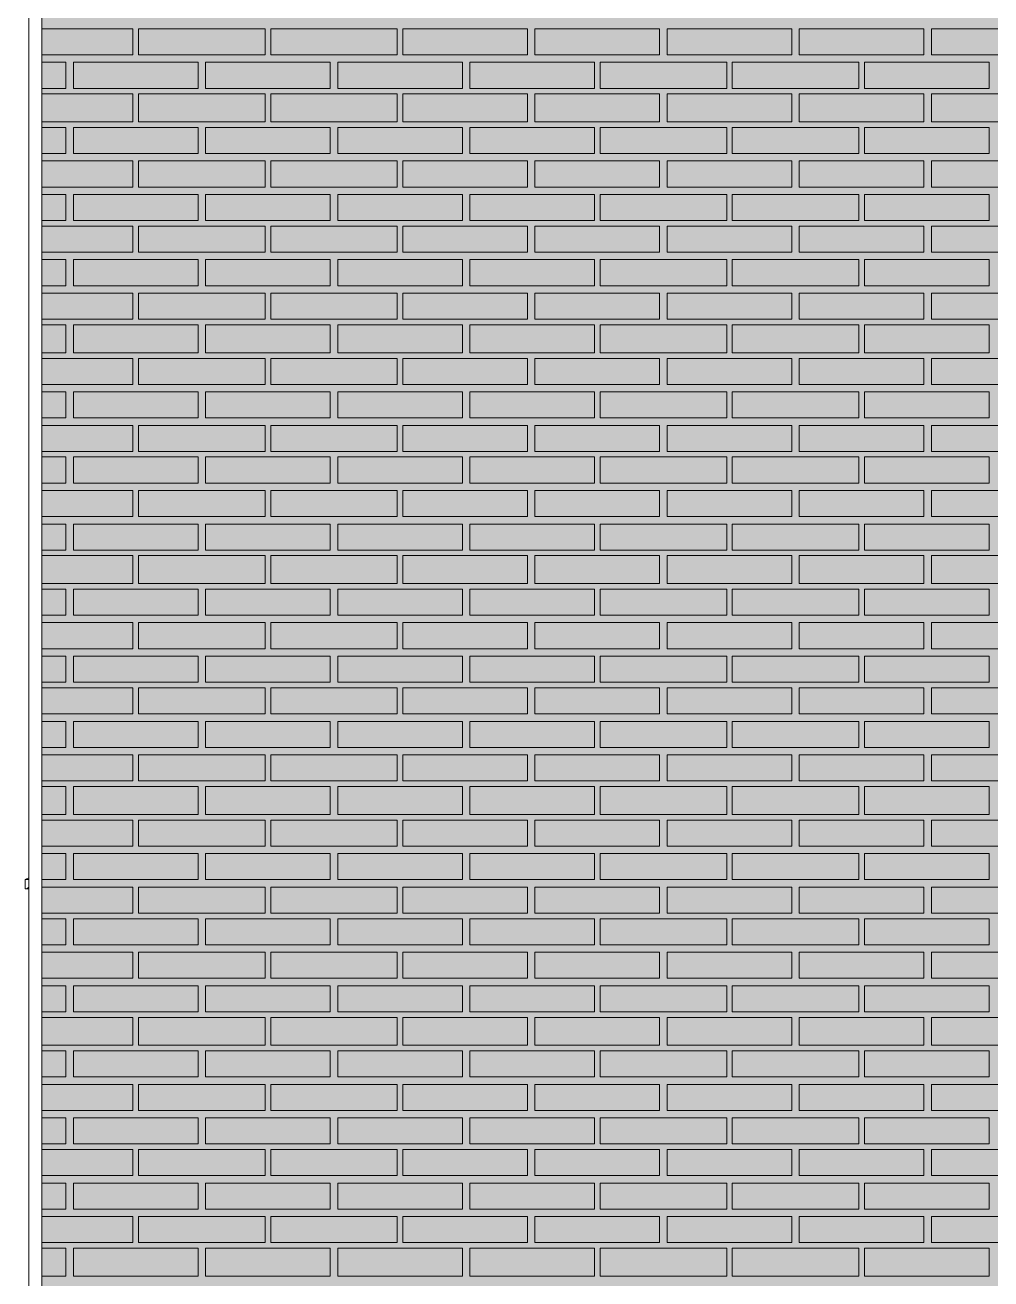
# Model space of a CAD drawing. Header units: millimetres. Extents: x -28928 to 100580, y -22867 to 36490.
# Drawn here: x -21854 to -19658, y 3332 to 6181 of the extents above; entities that cross this region are included whole.
import ezdxf

# ---------------------------------------------------------------- set-up
doc = ezdxf.new("R2010")
doc.units = ezdxf.units.MM
doc.layers.add('PDF _Геометрия', color=7, linetype='Continuous', true_color=0x8f8e8d)
doc.layers.add('PDF _Сплошная заливка', color=7, linetype='Continuous', true_color=0xffffff)

msp = doc.modelspace()

# ---------------------------------------------------------------- hatches: boundary and pattern name
at = {"layer": 'PDF _Сплошная заливка', "true_color": 0xdcd6cf, "transparency": 33554559}
h = msp.add_hatch(color=254, dxfattribs=at)
h.paths.add_polyline_path([(-15922.4, -4713.2), (-15922.4, -1464), (-13823.9, -1464), (-13823.9, -4713.2), (-13561.6, -4713.2), (-13561.6, -1163.6), (-19459.3, -1163.6), (-19459.3, -4713.2), (-17919.3, -4713.2), (-17919.3, -1464), (-16518.9, -1464), (-16518.9, -4713.2)])
h.paths.add_polyline_path([(-19700.5, -482.4), (-9335.1, -482.4), (-9335.1, 4218), (-12072.4, 4218), (-12072.4, 6929.9), (-9335.1, 6929.9), (-9335.1, 9028.4), (-21815.9, 9028.4), (-21815.9, -4713.2), (-19776.6, -4713.2), (-19776.6, -727.8), (-19730.1, -727.8), (-19730.1, -820.9), (-19708.9, -820.9), (-19708.9, -719.3), (-19700.5, -719.3)])
h.paths.add_polyline_path([(-10972.4, -4713.2), (-10972.4, -1464), (-9576.3, -1464), (-9576.3, -4713.2), (-9335.1, -4713.2), (-9335.1, -1163.6), (-13383.9, -1163.6), (-13383.9, -4713.2), (-13121.6, -4713.2), (-13121.6, -1464), (-11323.6, -1464), (-11323.6, -4713.2)])

# ---------------------------------------------------------------- linework, layer by layer
at = {"layer": 'PDF _Геометрия', "color": 7, "lineweight": 9}
for points in [[(-21815.9, -4163.2), (-21845.5, -4163.2), (-21845.5, -4087), (-21845.5, -2813.6), (-21845.5, -1540.1), (-21845.5, -1464), (-21815.9, -1464), (-21815.9, 33.7), (-21845.5, 33.7), (-21845.5, 109.9), (-21845.5, 1383.4), (-21845.5, 2081.4), (-21845.5, 6853.7), (-21845.5, 6929.9), (-21815.9, 6929.9), (-21815.9, 9028.4), (-21815.9, -4713.2), (-19776.6, -4713.2), (-21794.7, -4713.2), (-19776.6, -4713.2)], [(-21845.5, 4243.4), (-21853.9, 4239.1), (-21853.9, 4218), (-21853.9, 4239.1), (-21845.5, 4239.1)], [(-21845.5, 4222.2), (-21849.7, 4218), (-21853.9, 4218), (-21849.7, 4218), (-21845.5, 4218)]]:
    msp.add_lwpolyline(points, dxfattribs=at)
at = {"layer": 'PDF _Геометрия', "lineweight": 9}
for points in [[(-21815.9, 6172.6), (-21608.6, 6172.6), (-21608.6, 6113.4), (-21815.9, 6113.4)], [(-21815.9, 6037.2), (-21760.9, 6037.2), (-21760.9, 6096.4), (-21815.9, 6096.4)], [(-21815.9, 6024.5), (-21608.6, 6024.5), (-21608.6, 5961), (-21815.9, 5961)], [(-21815.9, 5889.1), (-21760.9, 5889.1), (-21760.9, 5948.4), (-21815.9, 5948.4)], [(-21815.9, 5872.2), (-21608.6, 5872.2), (-21608.6, 5813), (-21815.9, 5813)], [(-21815.9, 5736.8), (-21760.9, 5736.8), (-21760.9, 5796), (-21815.9, 5796)], [(-21815.9, 5724.1), (-21608.6, 5724.1), (-21608.6, 5664.9), (-21815.9, 5664.9)], [(-21815.9, 5588.7), (-21760.9, 5588.7), (-21760.9, 5648), (-21815.9, 5648)], [(-21815.9, 5571.8), (-21608.6, 5571.8), (-21608.6, 5512.6), (-21815.9, 5512.6)], [(-21815.9, 5436.4), (-21760.9, 5436.4), (-21760.9, 5499.9), (-21815.9, 5499.9)], [(-21815.9, 5423.7), (-21608.6, 5423.7), (-21608.6, 5364.5), (-21815.9, 5364.5)], [(-21815.9, 5288.4), (-21760.9, 5288.4), (-21760.9, 5347.6), (-21815.9, 5347.6)], [(-21815.9, 5271.4), (-21608.6, 5271.4), (-21608.6, 5212.2), (-21815.9, 5212.2)], [(-21815.9, 5140.3), (-21760.9, 5140.3), (-21760.9, 5199.5), (-21815.9, 5199.5)], [(-21815.9, 5123.4), (-21608.6, 5123.4), (-21608.6, 5064.1), (-21815.9, 5064.1)], [(-21815.9, 4988), (-21760.9, 4988), (-21760.9, 5047.2), (-21815.9, 5047.2)], [(-21815.9, 4975.3), (-21608.6, 4975.3), (-21608.6, 4911.8), (-21815.9, 4911.8)], [(-21815.9, 4839.9), (-21760.9, 4839.9), (-21760.9, 4899.1), (-21815.9, 4899.1)], [(-21815.9, 4823), (-21608.6, 4823), (-21608.6, 4763.7), (-21815.9, 4763.7)], [(-21815.9, 4687.6), (-21760.9, 4687.6), (-21760.9, 4746.8), (-21815.9, 4746.8)], [(-21815.9, 4674.9), (-21608.6, 4674.9), (-21608.6, 4615.7), (-21815.9, 4615.7)], [(-21815.9, 4539.5), (-21760.9, 4539.5), (-21760.9, 4598.7), (-21815.9, 4598.7)], [(-21815.9, 4522.6), (-21608.6, 4522.6), (-21608.6, 4463.4), (-21815.9, 4463.4)], [(-21815.9, 4387.2), (-21760.9, 4387.2), (-21760.9, 4450.7), (-21815.9, 4450.7)], [(-21815.9, 4374.5), (-21608.6, 4374.5), (-21608.6, 4315.3), (-21815.9, 4315.3)], [(-21815.9, 4239.1), (-21760.9, 4239.1), (-21760.9, 4298.4), (-21815.9, 4298.4)], [(-21815.9, 4222.2), (-21608.6, 4222.2), (-21608.6, 4163), (-21815.9, 4163)], [(-21815.9, 4091), (-21760.9, 4091), (-21760.9, 4150.3), (-21815.9, 4150.3)], [(-21815.9, 4074.1), (-21608.6, 4074.1), (-21608.6, 4014.9), (-21815.9, 4014.9)], [(-21815.9, 3938.7), (-21760.9, 3938.7), (-21760.9, 3998), (-21815.9, 3998)], [(-21815.9, 3926), (-21608.6, 3926), (-21608.6, 3862.6), (-21815.9, 3862.6)], [(-21815.9, 3790.7), (-21760.9, 3790.7), (-21760.9, 3849.9), (-21815.9, 3849.9)], [(-21815.9, 3773.7), (-21608.6, 3773.7), (-21608.6, 3714.5), (-21815.9, 3714.5)], [(-21815.9, 3638.4), (-21760.9, 3638.4), (-21760.9, 3697.6), (-21815.9, 3697.6)], [(-21815.9, 3625.7), (-21608.6, 3625.7), (-21608.6, 3566.4), (-21815.9, 3566.4)], [(-21815.9, 3490.3), (-21760.9, 3490.3), (-21760.9, 3549.5), (-21815.9, 3549.5)], [(-21815.9, 3473.4), (-21608.6, 3473.4), (-21608.6, 3414.1), (-21815.9, 3414.1)], [(-21815.9, 3338), (-21760.9, 3338), (-21760.9, 3401.4), (-21815.9, 3401.4)]]:
    msp.add_lwpolyline(points, dxfattribs=at)
for points in [[(-21308.2, 6172.6), (-21308.2, 6113.4), (-21595.9, 6113.4), (-21595.9, 6172.6)], [(-21007.8, 6172.6), (-21007.8, 6113.4), (-21295.5, 6113.4), (-21295.5, 6172.6)], [(-20711.6, 6172.6), (-20711.6, 6113.4), (-20995.1, 6113.4), (-20995.1, 6172.6)], [(-20411.3, 6172.6), (-20411.3, 6113.4), (-20694.7, 6113.4), (-20694.7, 6172.6)], [(-20110.9, 6172.6), (-20110.9, 6113.4), (-20394.3, 6113.4), (-20394.3, 6172.6)], [(-19810.5, 6172.6), (-19810.5, 6113.4), (-20093.9, 6113.4), (-20093.9, 6172.6)], [(-19510.1, 6172.6), (-19510.1, 6113.4), (-19793.6, 6113.4), (-19793.6, 6172.6)], [(-21460.5, 6037.2), (-21600.1, 6037.2), (-21743.9, 6037.2), (-21743.9, 6096.4), (-21600.1, 6096.4), (-21460.5, 6096.4)], [(-21160.1, 6037.2), (-21299.7, 6037.2), (-21443.6, 6037.2), (-21443.6, 6096.4), (-21299.7, 6096.4), (-21160.1, 6096.4)], [(-20859.7, 6037.2), (-21003.6, 6037.2), (-21143.2, 6037.2), (-21143.2, 6096.4), (-21003.6, 6096.4), (-20859.7, 6096.4)], [(-20559.3, 6037.2), (-20703.2, 6037.2), (-20842.8, 6037.2), (-20842.8, 6096.4), (-20703.2, 6096.4), (-20559.3, 6096.4)], [(-20258.9, 6037.2), (-20402.8, 6037.2), (-20546.6, 6037.2), (-20546.6, 6096.4), (-20402.8, 6096.4), (-20258.9, 6096.4)], [(-19958.6, 6037.2), (-20102.4, 6037.2), (-20246.3, 6037.2), (-20246.3, 6096.4), (-20102.4, 6096.4), (-19958.6, 6096.4)], [(-19662.4, 6037.2), (-19802, 6037.2), (-19945.9, 6037.2), (-19945.9, 6096.4), (-19802, 6096.4), (-19662.4, 6096.4)], [(-21308.2, 6024.5), (-21308.2, 5961), (-21595.9, 5961), (-21595.9, 6024.5)], [(-21007.8, 6024.5), (-21007.8, 5961), (-21295.5, 5961), (-21295.5, 6024.5)], [(-20711.6, 6024.5), (-20711.6, 5961), (-20995.1, 5961), (-20995.1, 6024.5)], [(-20411.3, 6024.5), (-20411.3, 5961), (-20694.7, 5961), (-20694.7, 6024.5)], [(-20110.9, 6024.5), (-20110.9, 5961), (-20394.3, 5961), (-20394.3, 6024.5)], [(-19810.5, 6024.5), (-19810.5, 5961), (-20093.9, 5961), (-20093.9, 6024.5)], [(-19510.1, 6024.5), (-19510.1, 5961), (-19793.6, 5961), (-19793.6, 6024.5)], [(-21460.5, 5889.1), (-21600.1, 5889.1), (-21743.9, 5889.1), (-21743.9, 5948.4), (-21600.1, 5948.4), (-21460.5, 5948.4)], [(-21160.1, 5889.1), (-21299.7, 5889.1), (-21443.6, 5889.1), (-21443.6, 5948.4), (-21299.7, 5948.4), (-21160.1, 5948.4)], [(-20859.7, 5889.1), (-21003.6, 5889.1), (-21143.2, 5889.1), (-21143.2, 5948.4), (-21003.6, 5948.4), (-20859.7, 5948.4)], [(-20559.3, 5889.1), (-20703.2, 5889.1), (-20842.8, 5889.1), (-20842.8, 5948.4), (-20703.2, 5948.4), (-20559.3, 5948.4)], [(-20258.9, 5889.1), (-20402.8, 5889.1), (-20546.6, 5889.1), (-20546.6, 5948.4), (-20402.8, 5948.4), (-20258.9, 5948.4)], [(-19958.6, 5889.1), (-20102.4, 5889.1), (-20246.3, 5889.1), (-20246.3, 5948.4), (-20102.4, 5948.4), (-19958.6, 5948.4)], [(-19662.4, 5889.1), (-19802, 5889.1), (-19945.9, 5889.1), (-19945.9, 5948.4), (-19802, 5948.4), (-19662.4, 5948.4)], [(-21308.2, 5872.2), (-21308.2, 5813), (-21595.9, 5813), (-21595.9, 5872.2)], [(-21007.8, 5872.2), (-21007.8, 5813), (-21295.5, 5813), (-21295.5, 5872.2)], [(-20711.6, 5872.2), (-20711.6, 5813), (-20995.1, 5813), (-20995.1, 5872.2)], [(-20411.3, 5872.2), (-20411.3, 5813), (-20694.7, 5813), (-20694.7, 5872.2)], [(-20110.9, 5872.2), (-20110.9, 5813), (-20394.3, 5813), (-20394.3, 5872.2)], [(-19810.5, 5872.2), (-19810.5, 5813), (-20093.9, 5813), (-20093.9, 5872.2)], [(-19510.1, 5872.2), (-19510.1, 5813), (-19793.6, 5813), (-19793.6, 5872.2)], [(-21460.5, 5736.8), (-21600.1, 5736.8), (-21743.9, 5736.8), (-21743.9, 5796), (-21600.1, 5796), (-21460.5, 5796)], [(-21160.1, 5736.8), (-21299.7, 5736.8), (-21443.6, 5736.8), (-21443.6, 5796), (-21299.7, 5796), (-21160.1, 5796)], [(-20859.7, 5736.8), (-21003.6, 5736.8), (-21143.2, 5736.8), (-21143.2, 5796), (-21003.6, 5796), (-20859.7, 5796)], [(-20559.3, 5736.8), (-20703.2, 5736.8), (-20842.8, 5736.8), (-20842.8, 5796), (-20703.2, 5796), (-20559.3, 5796)], [(-20258.9, 5736.8), (-20402.8, 5736.8), (-20546.6, 5736.8), (-20546.6, 5796), (-20402.8, 5796), (-20258.9, 5796)], [(-19958.6, 5736.8), (-20102.4, 5736.8), (-20246.3, 5736.8), (-20246.3, 5796), (-20102.4, 5796), (-19958.6, 5796)], [(-19662.4, 5736.8), (-19802, 5736.8), (-19945.9, 5736.8), (-19945.9, 5796), (-19802, 5796), (-19662.4, 5796)], [(-21308.2, 5724.1), (-21308.2, 5664.9), (-21595.9, 5664.9), (-21595.9, 5724.1)], [(-21007.8, 5724.1), (-21007.8, 5664.9), (-21295.5, 5664.9), (-21295.5, 5724.1)], [(-20711.6, 5724.1), (-20711.6, 5664.9), (-20995.1, 5664.9), (-20995.1, 5724.1)], [(-20411.3, 5724.1), (-20411.3, 5664.9), (-20694.7, 5664.9), (-20694.7, 5724.1)], [(-20110.9, 5724.1), (-20110.9, 5664.9), (-20394.3, 5664.9), (-20394.3, 5724.1)], [(-19810.5, 5724.1), (-19810.5, 5664.9), (-20093.9, 5664.9), (-20093.9, 5724.1)], [(-19510.1, 5724.1), (-19510.1, 5664.9), (-19793.6, 5664.9), (-19793.6, 5724.1)], [(-21460.5, 5588.7), (-21600.1, 5588.7), (-21743.9, 5588.7), (-21743.9, 5648), (-21600.1, 5648), (-21460.5, 5648)], [(-21160.1, 5588.7), (-21299.7, 5588.7), (-21443.6, 5588.7), (-21443.6, 5648), (-21299.7, 5648), (-21160.1, 5648)], [(-20859.7, 5588.7), (-21003.6, 5588.7), (-21143.2, 5588.7), (-21143.2, 5648), (-21003.6, 5648), (-20859.7, 5648)], [(-20559.3, 5588.7), (-20703.2, 5588.7), (-20842.8, 5588.7), (-20842.8, 5648), (-20703.2, 5648), (-20559.3, 5648)], [(-20258.9, 5588.7), (-20402.8, 5588.7), (-20546.6, 5588.7), (-20546.6, 5648), (-20402.8, 5648), (-20258.9, 5648)], [(-19958.6, 5588.7), (-20102.4, 5588.7), (-20246.3, 5588.7), (-20246.3, 5648), (-20102.4, 5648), (-19958.6, 5648)], [(-19662.4, 5588.7), (-19802, 5588.7), (-19945.9, 5588.7), (-19945.9, 5648), (-19802, 5648), (-19662.4, 5648)], [(-21308.2, 5571.8), (-21308.2, 5512.6), (-21595.9, 5512.6), (-21595.9, 5571.8)], [(-21007.8, 5571.8), (-21007.8, 5512.6), (-21295.5, 5512.6), (-21295.5, 5571.8)], [(-20711.6, 5571.8), (-20711.6, 5512.6), (-20995.1, 5512.6), (-20995.1, 5571.8)], [(-20411.3, 5571.8), (-20411.3, 5512.6), (-20694.7, 5512.6), (-20694.7, 5571.8)], [(-20110.9, 5571.8), (-20110.9, 5512.6), (-20394.3, 5512.6), (-20394.3, 5571.8)], [(-19810.5, 5571.8), (-19810.5, 5512.6), (-20093.9, 5512.6), (-20093.9, 5571.8)], [(-19510.1, 5571.8), (-19510.1, 5512.6), (-19793.6, 5512.6), (-19793.6, 5571.8)], [(-21460.5, 5436.4), (-21600.1, 5436.4), (-21743.9, 5436.4), (-21743.9, 5499.9), (-21600.1, 5499.9), (-21460.5, 5499.9)], [(-21160.1, 5436.4), (-21299.7, 5436.4), (-21443.6, 5436.4), (-21443.6, 5499.9), (-21299.7, 5499.9), (-21160.1, 5499.9)], [(-20859.7, 5436.4), (-21003.6, 5436.4), (-21143.2, 5436.4), (-21143.2, 5499.9), (-21003.6, 5499.9), (-20859.7, 5499.9)], [(-20559.3, 5436.4), (-20703.2, 5436.4), (-20842.8, 5436.4), (-20842.8, 5499.9), (-20703.2, 5499.9), (-20559.3, 5499.9)], [(-20258.9, 5436.4), (-20402.8, 5436.4), (-20546.6, 5436.4), (-20546.6, 5499.9), (-20402.8, 5499.9), (-20258.9, 5499.9)], [(-19958.6, 5436.4), (-20102.4, 5436.4), (-20246.3, 5436.4), (-20246.3, 5499.9), (-20102.4, 5499.9), (-19958.6, 5499.9)], [(-19662.4, 5436.4), (-19802, 5436.4), (-19945.9, 5436.4), (-19945.9, 5499.9), (-19802, 5499.9), (-19662.4, 5499.9)], [(-21308.2, 5423.7), (-21308.2, 5364.5), (-21595.9, 5364.5), (-21595.9, 5423.7)], [(-21007.8, 5423.7), (-21007.8, 5364.5), (-21295.5, 5364.5), (-21295.5, 5423.7)], [(-20711.6, 5423.7), (-20711.6, 5364.5), (-20995.1, 5364.5), (-20995.1, 5423.7)], [(-20411.3, 5423.7), (-20411.3, 5364.5), (-20694.7, 5364.5), (-20694.7, 5423.7)], [(-20110.9, 5423.7), (-20110.9, 5364.5), (-20394.3, 5364.5), (-20394.3, 5423.7)], [(-19810.5, 5423.7), (-19810.5, 5364.5), (-20093.9, 5364.5), (-20093.9, 5423.7)], [(-19510.1, 5423.7), (-19510.1, 5364.5), (-19793.6, 5364.5), (-19793.6, 5423.7)], [(-21460.5, 5288.4), (-21600.1, 5288.4), (-21743.9, 5288.4), (-21743.9, 5347.6), (-21600.1, 5347.6), (-21460.5, 5347.6)], [(-21160.1, 5288.4), (-21299.7, 5288.4), (-21443.6, 5288.4), (-21443.6, 5347.6), (-21299.7, 5347.6), (-21160.1, 5347.6)], [(-20859.7, 5288.4), (-21003.6, 5288.4), (-21143.2, 5288.4), (-21143.2, 5347.6), (-21003.6, 5347.6), (-20859.7, 5347.6)], [(-20559.3, 5288.4), (-20703.2, 5288.4), (-20842.8, 5288.4), (-20842.8, 5347.6), (-20703.2, 5347.6), (-20559.3, 5347.6)], [(-20258.9, 5288.4), (-20402.8, 5288.4), (-20546.6, 5288.4), (-20546.6, 5347.6), (-20402.8, 5347.6), (-20258.9, 5347.6)], [(-19958.6, 5288.4), (-20102.4, 5288.4), (-20246.3, 5288.4), (-20246.3, 5347.6), (-20102.4, 5347.6), (-19958.6, 5347.6)], [(-19662.4, 5288.4), (-19802, 5288.4), (-19945.9, 5288.4), (-19945.9, 5347.6), (-19802, 5347.6), (-19662.4, 5347.6)], [(-21308.2, 5271.4), (-21308.2, 5212.2), (-21595.9, 5212.2), (-21595.9, 5271.4)], [(-21007.8, 5271.4), (-21007.8, 5212.2), (-21295.5, 5212.2), (-21295.5, 5271.4)], [(-20711.6, 5271.4), (-20711.6, 5212.2), (-20995.1, 5212.2), (-20995.1, 5271.4)], [(-20411.3, 5271.4), (-20411.3, 5212.2), (-20694.7, 5212.2), (-20694.7, 5271.4)], [(-20110.9, 5271.4), (-20110.9, 5212.2), (-20394.3, 5212.2), (-20394.3, 5271.4)], [(-19810.5, 5271.4), (-19810.5, 5212.2), (-20093.9, 5212.2), (-20093.9, 5271.4)], [(-19510.1, 5271.4), (-19510.1, 5212.2), (-19793.6, 5212.2), (-19793.6, 5271.4)], [(-21460.5, 5140.3), (-21600.1, 5140.3), (-21743.9, 5140.3), (-21743.9, 5199.5), (-21600.1, 5199.5), (-21460.5, 5199.5)], [(-21160.1, 5140.3), (-21299.7, 5140.3), (-21443.6, 5140.3), (-21443.6, 5199.5), (-21299.7, 5199.5), (-21160.1, 5199.5)], [(-20859.7, 5140.3), (-21003.6, 5140.3), (-21143.2, 5140.3), (-21143.2, 5199.5), (-21003.6, 5199.5), (-20859.7, 5199.5)], [(-20559.3, 5140.3), (-20703.2, 5140.3), (-20842.8, 5140.3), (-20842.8, 5199.5), (-20703.2, 5199.5), (-20559.3, 5199.5)], [(-20258.9, 5140.3), (-20402.8, 5140.3), (-20546.6, 5140.3), (-20546.6, 5199.5), (-20402.8, 5199.5), (-20258.9, 5199.5)], [(-19958.6, 5140.3), (-20102.4, 5140.3), (-20246.3, 5140.3), (-20246.3, 5199.5), (-20102.4, 5199.5), (-19958.6, 5199.5)], [(-19662.4, 5140.3), (-19802, 5140.3), (-19945.9, 5140.3), (-19945.9, 5199.5), (-19802, 5199.5), (-19662.4, 5199.5)], [(-21308.2, 5123.4), (-21308.2, 5064.1), (-21595.9, 5064.1), (-21595.9, 5123.4)], [(-21007.8, 5123.4), (-21007.8, 5064.1), (-21295.5, 5064.1), (-21295.5, 5123.4)], [(-20711.6, 5123.4), (-20711.6, 5064.1), (-20995.1, 5064.1), (-20995.1, 5123.4)], [(-20411.3, 5123.4), (-20411.3, 5064.1), (-20694.7, 5064.1), (-20694.7, 5123.4)], [(-20110.9, 5123.4), (-20110.9, 5064.1), (-20394.3, 5064.1), (-20394.3, 5123.4)], [(-19810.5, 5123.4), (-19810.5, 5064.1), (-20093.9, 5064.1), (-20093.9, 5123.4)], [(-19510.1, 5123.4), (-19510.1, 5064.1), (-19793.6, 5064.1), (-19793.6, 5123.4)], [(-21460.5, 4988), (-21600.1, 4988), (-21743.9, 4988), (-21743.9, 5047.2), (-21600.1, 5047.2), (-21460.5, 5047.2)], [(-21160.1, 4988), (-21299.7, 4988), (-21443.6, 4988), (-21443.6, 5047.2), (-21299.7, 5047.2), (-21160.1, 5047.2)], [(-20859.7, 4988), (-21003.6, 4988), (-21143.2, 4988), (-21143.2, 5047.2), (-21003.6, 5047.2), (-20859.7, 5047.2)], [(-20559.3, 4988), (-20703.2, 4988), (-20842.8, 4988), (-20842.8, 5047.2), (-20703.2, 5047.2), (-20559.3, 5047.2)], [(-20258.9, 4988), (-20402.8, 4988), (-20546.6, 4988), (-20546.6, 5047.2), (-20402.8, 5047.2), (-20258.9, 5047.2)], [(-19958.6, 4988), (-20102.4, 4988), (-20246.3, 4988), (-20246.3, 5047.2), (-20102.4, 5047.2), (-19958.6, 5047.2)], [(-19662.4, 4988), (-19802, 4988), (-19945.9, 4988), (-19945.9, 5047.2), (-19802, 5047.2), (-19662.4, 5047.2)], [(-21308.2, 4975.3), (-21308.2, 4911.8), (-21595.9, 4911.8), (-21595.9, 4975.3)], [(-21007.8, 4975.3), (-21007.8, 4911.8), (-21295.5, 4911.8), (-21295.5, 4975.3)], [(-20711.6, 4975.3), (-20711.6, 4911.8), (-20995.1, 4911.8), (-20995.1, 4975.3)], [(-20411.3, 4975.3), (-20411.3, 4911.8), (-20694.7, 4911.8), (-20694.7, 4975.3)], [(-20110.9, 4975.3), (-20110.9, 4911.8), (-20394.3, 4911.8), (-20394.3, 4975.3)], [(-19810.5, 4975.3), (-19810.5, 4911.8), (-20093.9, 4911.8), (-20093.9, 4975.3)], [(-19510.1, 4975.3), (-19510.1, 4911.8), (-19793.6, 4911.8), (-19793.6, 4975.3)], [(-21460.5, 4839.9), (-21600.1, 4839.9), (-21743.9, 4839.9), (-21743.9, 4899.1), (-21600.1, 4899.1), (-21460.5, 4899.1)], [(-21160.1, 4839.9), (-21299.7, 4839.9), (-21443.6, 4839.9), (-21443.6, 4899.1), (-21299.7, 4899.1), (-21160.1, 4899.1)], [(-20859.7, 4839.9), (-21003.6, 4839.9), (-21143.2, 4839.9), (-21143.2, 4899.1), (-21003.6, 4899.1), (-20859.7, 4899.1)], [(-20559.3, 4839.9), (-20703.2, 4839.9), (-20842.8, 4839.9), (-20842.8, 4899.1), (-20703.2, 4899.1), (-20559.3, 4899.1)], [(-20258.9, 4839.9), (-20402.8, 4839.9), (-20546.6, 4839.9), (-20546.6, 4899.1), (-20402.8, 4899.1), (-20258.9, 4899.1)], [(-19958.6, 4839.9), (-20102.4, 4839.9), (-20246.3, 4839.9), (-20246.3, 4899.1), (-20102.4, 4899.1), (-19958.6, 4899.1)], [(-19662.4, 4839.9), (-19802, 4839.9), (-19945.9, 4839.9), (-19945.9, 4899.1), (-19802, 4899.1), (-19662.4, 4899.1)], [(-21308.2, 4823), (-21308.2, 4763.7), (-21595.9, 4763.7), (-21595.9, 4823)], [(-21007.8, 4823), (-21007.8, 4763.7), (-21295.5, 4763.7), (-21295.5, 4823)], [(-20711.6, 4823), (-20711.6, 4763.7), (-20995.1, 4763.7), (-20995.1, 4823)], [(-20411.3, 4823), (-20411.3, 4763.7), (-20694.7, 4763.7), (-20694.7, 4823)], [(-20110.9, 4823), (-20110.9, 4763.7), (-20394.3, 4763.7), (-20394.3, 4823)], [(-19810.5, 4823), (-19810.5, 4763.7), (-20093.9, 4763.7), (-20093.9, 4823)], [(-19510.1, 4823), (-19510.1, 4763.7), (-19793.6, 4763.7), (-19793.6, 4823)], [(-21460.5, 4687.6), (-21600.1, 4687.6), (-21743.9, 4687.6), (-21743.9, 4746.8), (-21600.1, 4746.8), (-21460.5, 4746.8)], [(-21160.1, 4687.6), (-21299.7, 4687.6), (-21443.6, 4687.6), (-21443.6, 4746.8), (-21299.7, 4746.8), (-21160.1, 4746.8)], [(-20859.7, 4687.6), (-21003.6, 4687.6), (-21143.2, 4687.6), (-21143.2, 4746.8), (-21003.6, 4746.8), (-20859.7, 4746.8)], [(-20559.3, 4687.6), (-20703.2, 4687.6), (-20842.8, 4687.6), (-20842.8, 4746.8), (-20703.2, 4746.8), (-20559.3, 4746.8)], [(-20258.9, 4687.6), (-20402.8, 4687.6), (-20546.6, 4687.6), (-20546.6, 4746.8), (-20402.8, 4746.8), (-20258.9, 4746.8)], [(-19958.6, 4687.6), (-20102.4, 4687.6), (-20246.3, 4687.6), (-20246.3, 4746.8), (-20102.4, 4746.8), (-19958.6, 4746.8)], [(-19662.4, 4687.6), (-19802, 4687.6), (-19945.9, 4687.6), (-19945.9, 4746.8), (-19802, 4746.8), (-19662.4, 4746.8)], [(-21308.2, 4674.9), (-21308.2, 4615.7), (-21595.9, 4615.7), (-21595.9, 4674.9)], [(-21007.8, 4674.9), (-21007.8, 4615.7), (-21295.5, 4615.7), (-21295.5, 4674.9)], [(-20711.6, 4674.9), (-20711.6, 4615.7), (-20995.1, 4615.7), (-20995.1, 4674.9)], [(-20411.3, 4674.9), (-20411.3, 4615.7), (-20694.7, 4615.7), (-20694.7, 4674.9)], [(-20110.9, 4674.9), (-20110.9, 4615.7), (-20394.3, 4615.7), (-20394.3, 4674.9)], [(-19810.5, 4674.9), (-19810.5, 4615.7), (-20093.9, 4615.7), (-20093.9, 4674.9)], [(-19510.1, 4674.9), (-19510.1, 4615.7), (-19793.6, 4615.7), (-19793.6, 4674.9)], [(-21460.5, 4539.5), (-21600.1, 4539.5), (-21743.9, 4539.5), (-21743.9, 4598.7), (-21600.1, 4598.7), (-21460.5, 4598.7)], [(-21160.1, 4539.5), (-21299.7, 4539.5), (-21443.6, 4539.5), (-21443.6, 4598.7), (-21299.7, 4598.7), (-21160.1, 4598.7)], [(-20859.7, 4539.5), (-21003.6, 4539.5), (-21143.2, 4539.5), (-21143.2, 4598.7), (-21003.6, 4598.7), (-20859.7, 4598.7)], [(-20559.3, 4539.5), (-20703.2, 4539.5), (-20842.8, 4539.5), (-20842.8, 4598.7), (-20703.2, 4598.7), (-20559.3, 4598.7)], [(-20258.9, 4539.5), (-20402.8, 4539.5), (-20546.6, 4539.5), (-20546.6, 4598.7), (-20402.8, 4598.7), (-20258.9, 4598.7)], [(-19958.6, 4539.5), (-20102.4, 4539.5), (-20246.3, 4539.5), (-20246.3, 4598.7), (-20102.4, 4598.7), (-19958.6, 4598.7)], [(-19662.4, 4539.5), (-19802, 4539.5), (-19945.9, 4539.5), (-19945.9, 4598.7), (-19802, 4598.7), (-19662.4, 4598.7)], [(-21308.2, 4522.6), (-21308.2, 4463.4), (-21595.9, 4463.4), (-21595.9, 4522.6)], [(-21007.8, 4522.6), (-21007.8, 4463.4), (-21295.5, 4463.4), (-21295.5, 4522.6)], [(-20711.6, 4522.6), (-20711.6, 4463.4), (-20995.1, 4463.4), (-20995.1, 4522.6)], [(-20411.3, 4522.6), (-20411.3, 4463.4), (-20694.7, 4463.4), (-20694.7, 4522.6)], [(-20110.9, 4522.6), (-20110.9, 4463.4), (-20394.3, 4463.4), (-20394.3, 4522.6)], [(-19810.5, 4522.6), (-19810.5, 4463.4), (-20093.9, 4463.4), (-20093.9, 4522.6)], [(-19510.1, 4522.6), (-19510.1, 4463.4), (-19793.6, 4463.4), (-19793.6, 4522.6)], [(-21460.5, 4387.2), (-21600.1, 4387.2), (-21743.9, 4387.2), (-21743.9, 4450.7), (-21600.1, 4450.7), (-21460.5, 4450.7)], [(-21160.1, 4387.2), (-21299.7, 4387.2), (-21443.6, 4387.2), (-21443.6, 4450.7), (-21299.7, 4450.7), (-21160.1, 4450.7)], [(-20859.7, 4387.2), (-21003.6, 4387.2), (-21143.2, 4387.2), (-21143.2, 4450.7), (-21003.6, 4450.7), (-20859.7, 4450.7)], [(-20559.3, 4387.2), (-20703.2, 4387.2), (-20842.8, 4387.2), (-20842.8, 4450.7), (-20703.2, 4450.7), (-20559.3, 4450.7)], [(-20258.9, 4387.2), (-20402.8, 4387.2), (-20546.6, 4387.2), (-20546.6, 4450.7), (-20402.8, 4450.7), (-20258.9, 4450.7)], [(-19958.6, 4387.2), (-20102.4, 4387.2), (-20246.3, 4387.2), (-20246.3, 4450.7), (-20102.4, 4450.7), (-19958.6, 4450.7)], [(-19662.4, 4387.2), (-19802, 4387.2), (-19945.9, 4387.2), (-19945.9, 4450.7), (-19802, 4450.7), (-19662.4, 4450.7)], [(-21308.2, 4374.5), (-21308.2, 4315.3), (-21595.9, 4315.3), (-21595.9, 4374.5)], [(-21007.8, 4374.5), (-21007.8, 4315.3), (-21295.5, 4315.3), (-21295.5, 4374.5)], [(-20711.6, 4374.5), (-20711.6, 4315.3), (-20995.1, 4315.3), (-20995.1, 4374.5)], [(-20411.3, 4374.5), (-20411.3, 4315.3), (-20694.7, 4315.3), (-20694.7, 4374.5)], [(-20110.9, 4374.5), (-20110.9, 4315.3), (-20394.3, 4315.3), (-20394.3, 4374.5)], [(-19810.5, 4374.5), (-19810.5, 4315.3), (-20093.9, 4315.3), (-20093.9, 4374.5)], [(-19510.1, 4374.5), (-19510.1, 4315.3), (-19793.6, 4315.3), (-19793.6, 4374.5)], [(-21460.5, 4239.1), (-21600.1, 4239.1), (-21743.9, 4239.1), (-21743.9, 4298.4), (-21600.1, 4298.4), (-21460.5, 4298.4)], [(-21160.1, 4239.1), (-21299.7, 4239.1), (-21443.6, 4239.1), (-21443.6, 4298.4), (-21299.7, 4298.4), (-21160.1, 4298.4)], [(-20859.7, 4239.1), (-21003.6, 4239.1), (-21143.2, 4239.1), (-21143.2, 4298.4), (-21003.6, 4298.4), (-20859.7, 4298.4)], [(-20559.3, 4239.1), (-20703.2, 4239.1), (-20842.8, 4239.1), (-20842.8, 4298.4), (-20703.2, 4298.4), (-20559.3, 4298.4)], [(-20258.9, 4239.1), (-20402.8, 4239.1), (-20546.6, 4239.1), (-20546.6, 4298.4), (-20402.8, 4298.4), (-20258.9, 4298.4)], [(-19958.6, 4239.1), (-20102.4, 4239.1), (-20246.3, 4239.1), (-20246.3, 4298.4), (-20102.4, 4298.4), (-19958.6, 4298.4)], [(-19662.4, 4239.1), (-19802, 4239.1), (-19945.9, 4239.1), (-19945.9, 4298.4), (-19802, 4298.4), (-19662.4, 4298.4)], [(-21308.2, 4222.2), (-21308.2, 4163), (-21595.9, 4163), (-21595.9, 4222.2)], [(-21007.8, 4222.2), (-21007.8, 4163), (-21295.5, 4163), (-21295.5, 4222.2)], [(-20711.6, 4222.2), (-20711.6, 4163), (-20995.1, 4163), (-20995.1, 4222.2)], [(-20411.3, 4222.2), (-20411.3, 4163), (-20694.7, 4163), (-20694.7, 4222.2)], [(-20110.9, 4222.2), (-20110.9, 4163), (-20394.3, 4163), (-20394.3, 4222.2)], [(-19810.5, 4222.2), (-19810.5, 4163), (-20093.9, 4163), (-20093.9, 4222.2)], [(-19510.1, 4222.2), (-19510.1, 4163), (-19793.6, 4163), (-19793.6, 4222.2)], [(-21460.5, 4091), (-21600.1, 4091), (-21743.9, 4091), (-21743.9, 4150.3), (-21600.1, 4150.3), (-21460.5, 4150.3)], [(-21160.1, 4091), (-21299.7, 4091), (-21443.6, 4091), (-21443.6, 4150.3), (-21299.7, 4150.3), (-21160.1, 4150.3)], [(-20859.7, 4091), (-21003.6, 4091), (-21143.2, 4091), (-21143.2, 4150.3), (-21003.6, 4150.3), (-20859.7, 4150.3)], [(-20559.3, 4091), (-20703.2, 4091), (-20842.8, 4091), (-20842.8, 4150.3), (-20703.2, 4150.3), (-20559.3, 4150.3)], [(-20258.9, 4091), (-20402.8, 4091), (-20546.6, 4091), (-20546.6, 4150.3), (-20402.8, 4150.3), (-20258.9, 4150.3)], [(-19958.6, 4091), (-20102.4, 4091), (-20246.3, 4091), (-20246.3, 4150.3), (-20102.4, 4150.3), (-19958.6, 4150.3)], [(-19662.4, 4091), (-19802, 4091), (-19945.9, 4091), (-19945.9, 4150.3), (-19802, 4150.3), (-19662.4, 4150.3)], [(-21308.2, 4074.1), (-21308.2, 4014.9), (-21595.9, 4014.9), (-21595.9, 4074.1)], [(-21007.8, 4074.1), (-21007.8, 4014.9), (-21295.5, 4014.9), (-21295.5, 4074.1)], [(-20711.6, 4074.1), (-20711.6, 4014.9), (-20995.1, 4014.9), (-20995.1, 4074.1)], [(-20411.3, 4074.1), (-20411.3, 4014.9), (-20694.7, 4014.9), (-20694.7, 4074.1)], [(-20110.9, 4074.1), (-20110.9, 4014.9), (-20394.3, 4014.9), (-20394.3, 4074.1)], [(-19810.5, 4074.1), (-19810.5, 4014.9), (-20093.9, 4014.9), (-20093.9, 4074.1)], [(-19510.1, 4074.1), (-19510.1, 4014.9), (-19793.6, 4014.9), (-19793.6, 4074.1)], [(-21460.5, 3938.7), (-21600.1, 3938.7), (-21743.9, 3938.7), (-21743.9, 3998), (-21600.1, 3998), (-21460.5, 3998)], [(-21160.1, 3938.7), (-21299.7, 3938.7), (-21443.6, 3938.7), (-21443.6, 3998), (-21299.7, 3998), (-21160.1, 3998)], [(-20859.7, 3938.7), (-21003.6, 3938.7), (-21143.2, 3938.7), (-21143.2, 3998), (-21003.6, 3998), (-20859.7, 3998)], [(-20559.3, 3938.7), (-20703.2, 3938.7), (-20842.8, 3938.7), (-20842.8, 3998), (-20703.2, 3998), (-20559.3, 3998)], [(-20258.9, 3938.7), (-20402.8, 3938.7), (-20546.6, 3938.7), (-20546.6, 3998), (-20402.8, 3998), (-20258.9, 3998)], [(-19958.6, 3938.7), (-20102.4, 3938.7), (-20246.3, 3938.7), (-20246.3, 3998), (-20102.4, 3998), (-19958.6, 3998)], [(-19662.4, 3938.7), (-19802, 3938.7), (-19945.9, 3938.7), (-19945.9, 3998), (-19802, 3998), (-19662.4, 3998)], [(-21308.2, 3926), (-21308.2, 3862.6), (-21595.9, 3862.6), (-21595.9, 3926)], [(-21007.8, 3926), (-21007.8, 3862.6), (-21295.5, 3862.6), (-21295.5, 3926)], [(-20711.6, 3926), (-20711.6, 3862.6), (-20995.1, 3862.6), (-20995.1, 3926)], [(-20411.3, 3926), (-20411.3, 3862.6), (-20694.7, 3862.6), (-20694.7, 3926)], [(-20110.9, 3926), (-20110.9, 3862.6), (-20394.3, 3862.6), (-20394.3, 3926)], [(-19810.5, 3926), (-19810.5, 3862.6), (-20093.9, 3862.6), (-20093.9, 3926)], [(-19510.1, 3926), (-19510.1, 3862.6), (-19793.6, 3862.6), (-19793.6, 3926)], [(-21460.5, 3790.7), (-21600.1, 3790.7), (-21743.9, 3790.7), (-21743.9, 3849.9), (-21600.1, 3849.9), (-21460.5, 3849.9)], [(-21160.1, 3790.7), (-21299.7, 3790.7), (-21443.6, 3790.7), (-21443.6, 3849.9), (-21299.7, 3849.9), (-21160.1, 3849.9)], [(-20859.7, 3790.7), (-21003.6, 3790.7), (-21143.2, 3790.7), (-21143.2, 3849.9), (-21003.6, 3849.9), (-20859.7, 3849.9)], [(-20559.3, 3790.7), (-20703.2, 3790.7), (-20842.8, 3790.7), (-20842.8, 3849.9), (-20703.2, 3849.9), (-20559.3, 3849.9)], [(-20258.9, 3790.7), (-20402.8, 3790.7), (-20546.6, 3790.7), (-20546.6, 3849.9), (-20402.8, 3849.9), (-20258.9, 3849.9)], [(-19958.6, 3790.7), (-20102.4, 3790.7), (-20246.3, 3790.7), (-20246.3, 3849.9), (-20102.4, 3849.9), (-19958.6, 3849.9)], [(-19662.4, 3790.7), (-19802, 3790.7), (-19945.9, 3790.7), (-19945.9, 3849.9), (-19802, 3849.9), (-19662.4, 3849.9)], [(-21308.2, 3773.7), (-21308.2, 3714.5), (-21595.9, 3714.5), (-21595.9, 3773.7)], [(-21007.8, 3773.7), (-21007.8, 3714.5), (-21295.5, 3714.5), (-21295.5, 3773.7)], [(-20711.6, 3773.7), (-20711.6, 3714.5), (-20995.1, 3714.5), (-20995.1, 3773.7)], [(-20411.3, 3773.7), (-20411.3, 3714.5), (-20694.7, 3714.5), (-20694.7, 3773.7)], [(-20110.9, 3773.7), (-20110.9, 3714.5), (-20394.3, 3714.5), (-20394.3, 3773.7)], [(-19810.5, 3773.7), (-19810.5, 3714.5), (-20093.9, 3714.5), (-20093.9, 3773.7)], [(-19510.1, 3773.7), (-19510.1, 3714.5), (-19793.6, 3714.5), (-19793.6, 3773.7)], [(-21460.5, 3638.4), (-21600.1, 3638.4), (-21743.9, 3638.4), (-21743.9, 3697.6), (-21600.1, 3697.6), (-21460.5, 3697.6)], [(-21160.1, 3638.4), (-21299.7, 3638.4), (-21443.6, 3638.4), (-21443.6, 3697.6), (-21299.7, 3697.6), (-21160.1, 3697.6)], [(-20859.7, 3638.4), (-21003.6, 3638.4), (-21143.2, 3638.4), (-21143.2, 3697.6), (-21003.6, 3697.6), (-20859.7, 3697.6)], [(-20559.3, 3638.4), (-20703.2, 3638.4), (-20842.8, 3638.4), (-20842.8, 3697.6), (-20703.2, 3697.6), (-20559.3, 3697.6)], [(-20258.9, 3638.4), (-20402.8, 3638.4), (-20546.6, 3638.4), (-20546.6, 3697.6), (-20402.8, 3697.6), (-20258.9, 3697.6)], [(-19958.6, 3638.4), (-20102.4, 3638.4), (-20246.3, 3638.4), (-20246.3, 3697.6), (-20102.4, 3697.6), (-19958.6, 3697.6)], [(-19662.4, 3638.4), (-19802, 3638.4), (-19945.9, 3638.4), (-19945.9, 3697.6), (-19802, 3697.6), (-19662.4, 3697.6)], [(-21308.2, 3625.7), (-21308.2, 3566.4), (-21595.9, 3566.4), (-21595.9, 3625.7)], [(-21007.8, 3625.7), (-21007.8, 3566.4), (-21295.5, 3566.4), (-21295.5, 3625.7)], [(-20711.6, 3625.7), (-20711.6, 3566.4), (-20995.1, 3566.4), (-20995.1, 3625.7)], [(-20411.3, 3625.7), (-20411.3, 3566.4), (-20694.7, 3566.4), (-20694.7, 3625.7)], [(-20110.9, 3625.7), (-20110.9, 3566.4), (-20394.3, 3566.4), (-20394.3, 3625.7)], [(-19810.5, 3625.7), (-19810.5, 3566.4), (-20093.9, 3566.4), (-20093.9, 3625.7)], [(-19510.1, 3625.7), (-19510.1, 3566.4), (-19793.6, 3566.4), (-19793.6, 3625.7)], [(-21460.5, 3490.3), (-21600.1, 3490.3), (-21743.9, 3490.3), (-21743.9, 3549.5), (-21600.1, 3549.5), (-21460.5, 3549.5)], [(-21160.1, 3490.3), (-21299.7, 3490.3), (-21443.6, 3490.3), (-21443.6, 3549.5), (-21299.7, 3549.5), (-21160.1, 3549.5)], [(-20859.7, 3490.3), (-21003.6, 3490.3), (-21143.2, 3490.3), (-21143.2, 3549.5), (-21003.6, 3549.5), (-20859.7, 3549.5)], [(-20559.3, 3490.3), (-20703.2, 3490.3), (-20842.8, 3490.3), (-20842.8, 3549.5), (-20703.2, 3549.5), (-20559.3, 3549.5)], [(-20258.9, 3490.3), (-20402.8, 3490.3), (-20546.6, 3490.3), (-20546.6, 3549.5), (-20402.8, 3549.5), (-20258.9, 3549.5)], [(-19958.6, 3490.3), (-20102.4, 3490.3), (-20246.3, 3490.3), (-20246.3, 3549.5), (-20102.4, 3549.5), (-19958.6, 3549.5)], [(-19662.4, 3490.3), (-19802, 3490.3), (-19945.9, 3490.3), (-19945.9, 3549.5), (-19802, 3549.5), (-19662.4, 3549.5)], [(-21308.2, 3473.4), (-21308.2, 3414.1), (-21595.9, 3414.1), (-21595.9, 3473.4)], [(-21007.8, 3473.4), (-21007.8, 3414.1), (-21295.5, 3414.1), (-21295.5, 3473.4)], [(-20711.6, 3473.4), (-20711.6, 3414.1), (-20995.1, 3414.1), (-20995.1, 3473.4)], [(-20411.3, 3473.4), (-20411.3, 3414.1), (-20694.7, 3414.1), (-20694.7, 3473.4)], [(-20110.9, 3473.4), (-20110.9, 3414.1), (-20394.3, 3414.1), (-20394.3, 3473.4)], [(-19810.5, 3473.4), (-19810.5, 3414.1), (-20093.9, 3414.1), (-20093.9, 3473.4)], [(-19510.1, 3473.4), (-19510.1, 3414.1), (-19793.6, 3414.1), (-19793.6, 3473.4)], [(-21460.5, 3338), (-21600.1, 3338), (-21743.9, 3338), (-21743.9, 3401.4), (-21600.1, 3401.4), (-21460.5, 3401.4)], [(-21160.1, 3338), (-21299.7, 3338), (-21443.6, 3338), (-21443.6, 3401.4), (-21299.7, 3401.4), (-21160.1, 3401.4)], [(-20859.7, 3338), (-21003.6, 3338), (-21143.2, 3338), (-21143.2, 3401.4), (-21003.6, 3401.4), (-20859.7, 3401.4)], [(-20559.3, 3338), (-20703.2, 3338), (-20842.8, 3338), (-20842.8, 3401.4), (-20703.2, 3401.4), (-20559.3, 3401.4)], [(-20258.9, 3338), (-20402.8, 3338), (-20546.6, 3338), (-20546.6, 3401.4), (-20402.8, 3401.4), (-20258.9, 3401.4)], [(-19958.6, 3338), (-20102.4, 3338), (-20246.3, 3338), (-20246.3, 3401.4), (-20102.4, 3401.4), (-19958.6, 3401.4)], [(-19662.4, 3338), (-19802, 3338), (-19945.9, 3338), (-19945.9, 3401.4), (-19802, 3401.4), (-19662.4, 3401.4)]]:
    msp.add_lwpolyline(points, close=True, dxfattribs=at)

doc.saveas('drawing.dxf')
